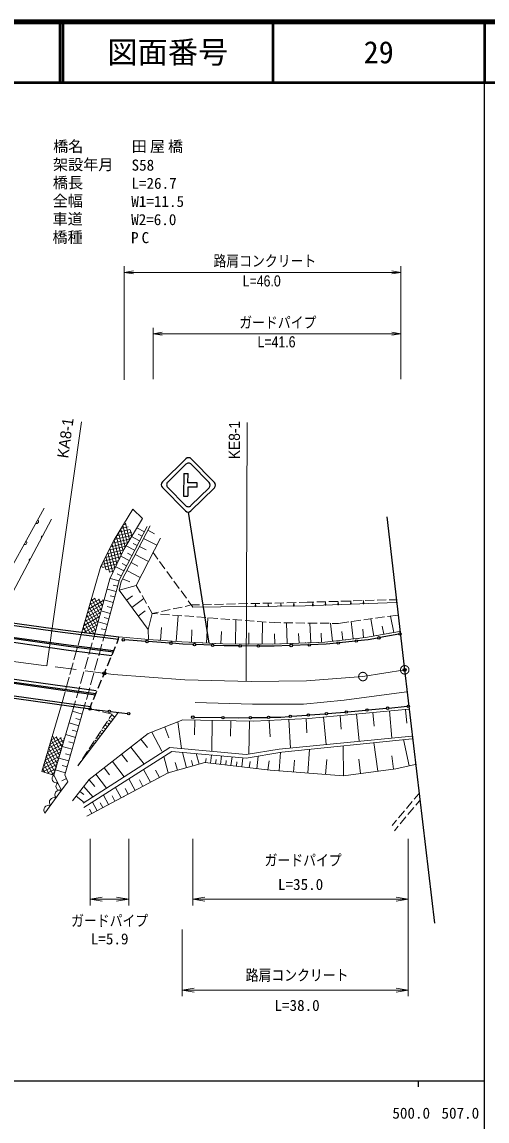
# Model space of a CAD drawing. Units: millimetres, scale not verified. Extents: x 40000 to 680000, y 20000 to 380000.
# Drawn here: x 502497 to 579418, y 198357 to 380000 of the extents above; entities that cross this region are included whole.
import ezdxf
from ezdxf.enums import TextEntityAlignment as Align

# ---------------------------------------------------------------- set-up
doc = ezdxf.new("R2010")
doc.units = ezdxf.units.MM
doc.header["$LTSCALE"] = 1000
doc.header["$PDMODE"] = 32
doc.header["$PDSIZE"] = 500
doc.linetypes.add('CHAIN', pattern=[18.5, 12, -1.5, 3.5, -1.5])
for name, color, linetype, lineweight in [('M-BGD', 7, 'Continuous', 25), ('M-BMK', 2, 'CHAIN', 13), ('M-BMK-OTRS', 5, 'Continuous', 25), ('M-STR-HTXT', 7, 'Continuous', 13), ('M-STR-STR1', 1, 'Continuous', 25), ('M-STR-STRC', 7, 'Continuous', 25), ('M-TTL', 2, 'Continuous', 140), ('M-TTL-BAND', 7, 'Continuous', 25), ('M-TTL-LINE', 7, 'Continuous', 50), ('M-WORK', 1, 'Continuous', 13)]:
    doc.layers.add(name, color=color, linetype=linetype, lineweight=lineweight)
doc.layers.add('M-OTRS', color=6, linetype='Continuous')
doc.layers.add('M-TTL-TXT', color=7, linetype='Continuous')
doc.styles.add('ＭＳ ゴシック', font='')
doc.styles.add('ＭＳ Ｐゴシック', font='')
doc.styles.get('ＭＳ ゴシック').set_extended_font_data('MS Gothic')
doc.styles.get('ＭＳ Ｐゴシック').set_extended_font_data('MS PGothic')

# ---------------------------------------------------------------- blocks, each defined once
blk = doc.blocks.new('open_arrow')
at = {"color": 0, "linetype": 'Continuous', "lineweight": -2}
blk.add_lwpolyline([(7.5, 1.25), (0, 0), (7.5, -1.25)], dxfattribs=at)

msp = doc.modelspace()

# ---------------------------------------------------------------- linework, layer by layer
at = {"layer": 'M-BGD'}
for p, q in [((510141, 276787), (491052, 279453)), ((510167, 276985), (491081, 279651)), ((517609, 275851), (510141, 276787)), ((517634, 276049), (510167, 276985)), ((514664, 268766), (488132, 272466)), ((514691, 268964), (488161, 272664))]:
    msp.add_line(p, q, dxfattribs=at)
at = {"layer": 'M-BMK'}
msp.add_line((558883, 271817), (565805, 272923), dxfattribs=at)
msp.add_lwpolyline([(459774, 279500), (494581, 275158), (517626, 272149), (529421, 271274), (540380, 270985), (549560, 271123), (558883, 271817)], dxfattribs=at)
for centre in [(558883, 271817), (565805, 272923)]:
    msp.add_circle(centre, 700, dxfattribs=at)
at = {"layer": 'M-BMK-OTRS'}
for p, q in [((565805, 272923), (562900, 298226)), ((570761, 231052), (565805, 272923))]:
    msp.add_line(p, q, dxfattribs=at)
at = {"layer": 'M-OTRS'}
for p in [(516122, 272345), (565805, 272923)]:
    msp.add_point(p, dxfattribs=at)
at = {"layer": 'M-STR-HTXT'}
for p, q in [((519424, 320844), (519424, 339619)), ((519424, 338619), (565167, 338619)), ((565167, 320950), (565167, 339619)), ((524193, 320967), (524193, 329462)), ((524193, 328462), (565167, 328462)), ((512336, 313937), (506592, 273589)), ((539585, 271006), (539763, 313814)), ((513755, 245000), (513755, 234000)), ((520161, 245000), (520161, 234000)), ((530761, 245000), (530761, 234000)), ((566400, 245000), (566400, 234000)), ((513755, 235000), (520161, 235000)), ((530761, 235000), (566400, 235000)), ((566400, 234000), (566400, 219000)), ((529000, 230000), (529000, 219000)), ((529000, 220000), (566400, 220000))]:
    msp.add_line(p, q, dxfattribs=at)
at = {"layer": 'M-STR-STR1'}
for p, q in [((492003, 281939), (509276, 279526)), ((491948, 281543), (509223, 279130)), ((509223, 279130), (518468, 277968)), ((509276, 279526), (518518, 278365)), ((518170, 277259), (518468, 277968)), ((518468, 277968), (518518, 278365)), ((517396, 275414), (517977, 276798)), ((516623, 273570), (517203, 274953)), ((515849, 271726), (516429, 273109)), ((515075, 269882), (515655, 271265)), ((487238, 270157), (513755, 266471)), ((487293, 270553), (513810, 266867)), ((514301, 268037), (514881, 269421)), ((513810, 266867), (514108, 267576)), ((513810, 266867), (513755, 266471))]:
    msp.add_line(p, q, dxfattribs=at)
at = {"layer": 'M-STR-STRC'}
for p, q in [((529616, 307808), (525722, 303972)), ((530507, 307801), (534342, 303908)), ((526613, 303966), (529609, 306917)), ((529258, 305390), (529230, 301610)), ((529258, 305390), (529963, 305384)), ((529952, 303847), (529963, 305384)), ((530500, 306910), (533451, 303914)), ((531489, 303836), (529952, 303847)), ((531484, 303130), (531489, 303836)), ((525716, 303081), (529551, 299188)), ((526606, 303075), (529558, 300079)), ((529230, 301610), (529935, 301604)), ((529947, 303142), (529935, 301604)), ((531484, 303130), (529947, 303142)), ((534336, 303017), (530442, 299181)), ((530449, 300072), (533445, 303024)), ((530000, 299000), (533410, 277338)), ((490860, 278960), (510200, 276186)), ((561325, 278174), (559779, 277886)), ((564810, 278824), (561719, 278247)), ((510200, 276186), (517366, 275296)), ((522997, 277621), (519454, 277869)), ((526938, 277345), (523396, 277593)), ((529108, 277194), (527337, 277317)), ((530833, 277117), (529108, 277194)), ((533830, 276984), (531232, 277099)), ((535954, 276889), (534229, 276966)), ((538393, 276877), (535954, 276889)), ((541393, 276861), (538793, 276874)), ((544233, 276847), (541793, 276859)), ((546819, 276938), (544233, 276847)), ((549817, 277043), (547219, 276952)), ((552804, 277148), (550217, 277057)), ((554601, 277338), (552804, 277148)), ((557584, 277654), (554999, 277380)), ((559779, 277886), (557982, 277696)), ((514760, 269460), (488232, 273159)), ((513953, 266447), (516759, 266110)), ((517156, 266062), (519962, 265725)), ((545317, 265112), (546678, 265214)), ((547077, 265244), (549669, 265439)), ((550068, 265469), (552661, 265663)), ((553060, 265693), (554420, 265795)), ((554420, 265795), (555933, 265936)), ((556331, 265974), (559355, 266256)), ((559754, 266293), (562778, 266576)), ((563176, 266613), (566201, 266896)), ((530961, 265102), (535547, 265033)), ((535947, 265026), (538240, 264992)), ((538240, 264992), (540079, 265023)), ((540479, 265030), (543079, 265074)), ((543479, 265081), (545317, 265112))]:
    msp.add_line(p, q, dxfattribs=at)
for centre in [(519255, 277883), (561522, 278211), (565007, 278861), (523196, 277607), (527138, 277331), (531032, 277108), (534029, 276975), (538593, 276876), (541593, 276860), (547019, 276945), (550017, 277050), (554800, 277359), (557783, 277675), (566400, 266914), (513755, 266471), (516958, 266086), (520161, 265701), (530761, 265105), (535747, 265030), (540279, 265026), (543279, 265077), (546877, 265229), (549869, 265454), (552861, 265678), (556132, 265955), (559554, 266275), (562977, 266594)]:
    msp.add_circle(centre, 200, dxfattribs=at)
for centre, start, end in [((530051, 306468), 44.57203, 134.57219), ((530058, 307359), 44.57219, 134.57219), ((526164, 303523), 134.57219, 224.57219), ((527055, 303517), 134.57219, 224.57223), ((533002, 303472), 314.57229, 44.57203), ((533893, 303466), 314.57219, 44.57219), ((530007, 300521), 224.57223, 314.57229), ((530000, 299630), 224.57219, 314.57219)]:
    msp.add_arc(centre, 630, start, end, dxfattribs=at)
at = {"layer": 'M-TTL'}
msp.add_line((680000, 380000), (40000, 380000), dxfattribs=at)
at = {"layer": 'M-TTL-BAND'}
for p, q in [((579000, 20000), (579000, 370000)), ((40000, 205000), (579000, 205000)), ((568000, 205000), (568000, 204000))]:
    msp.add_line(p, q, dxfattribs=at)
at = {"layer": 'M-TTL-LINE'}
for p, q in [((508747, 380000), (508747, 370000)), ((509247, 380000), (509247, 370000)), ((543997, 380000), (543997, 370000)), ((579000, 380000), (579000, 370000)), ((40000, 370000), (680000, 370000))]:
    msp.add_line(p, q, dxfattribs=at)
at = {"layer": 'M-WORK'}
for p, q in [((522421, 297933), (520859, 299463)), ((498452, 281038), (507358, 297840)), ((518532, 295669), (520359, 296124)), ((518607, 287843), (523201, 296643)), ((518838, 296168), (519576, 293202)), ((518905, 296277), (520051, 296562)), ((519205, 296766), (519941, 293808)), ((519278, 296885), (519743, 297001)), ((519617, 297180), (520305, 294414)), ((522738, 295756), (521501, 296402)), ((517480, 293861), (520411, 294591)), ((517740, 294372), (518547, 291128)), ((517786, 294453), (520776, 295197)), ((518105, 294973), (518884, 291842)), ((518159, 295061), (520668, 295685)), ((518472, 295571), (519222, 292556)), ((520415, 296045), (520670, 295020)), ((521963, 294272), (520636, 294964)), ((522351, 295014), (521732, 295337)), ((522431, 295168), (522365, 295041)), ((522608, 294659), (524820, 293511)), ((523297, 295987), (524403, 295413)), ((516581, 292092), (519325, 292775)), ((516881, 292682), (519682, 293379)), ((517048, 293011), (517872, 289699)), ((517180, 293272), (520047, 293985)), ((517394, 293691), (518209, 290413)), ((521132, 292679), (519708, 293422)), ((521548, 293475), (520884, 293822)), ((521442, 293273), (521370, 293134)), ((521914, 293321), (523020, 292748)), ((515681, 290322), (518497, 291023)), ((515981, 290912), (518773, 291607)), ((516010, 290969), (516380, 289483)), ((516281, 291502), (519049, 292191)), ((516356, 291650), (517000, 289061)), ((516702, 292330), (517534, 288984)), ((520240, 290971), (518822, 291711)), ((520686, 291825), (519974, 292196)), ((520445, 291363), (520370, 291220)), ((520531, 290656), (521645, 290078)), ((521225, 291994), (523437, 290846)), ((524974, 291215), (524187, 292293)), ((526154, 289600), (525269, 290811)), ((515664, 290288), (515760, 289904)), ((515843, 289847), (518222, 290439)), ((516398, 289470), (517946, 289855)), ((516953, 289093), (517670, 289272)), ((519352, 289269), (518002, 289974)), ((519796, 290120), (519087, 290490)), ((519443, 289443), (519372, 289308)), ((519836, 289318), (522066, 288161)), ((527333, 287984), (526448, 289196)), ((518607, 287843), (516140, 278655)), ((518551, 287631), (517082, 288026)), ((518929, 288459), (518254, 288811)), ((518573, 287715), (518534, 287568)), ((519142, 287980), (520356, 287479)), ((528512, 286369), (527628, 287580)), ((518077, 285868), (516581, 286270)), ((518314, 286750), (517579, 286947)), ((517953, 285405), (517913, 285255)), ((521411, 286857), (522114, 285627)), ((522362, 285193), (523106, 283890)), ((529691, 284754), (528807, 285965)), ((513291, 282288), (515887, 283760)), ((513490, 282976), (516038, 284420)), ((513690, 283664), (515318, 284587)), ((513789, 284005), (515245, 281436)), ((513890, 284352), (514599, 284754)), ((513984, 284676), (515433, 282118)), ((514501, 284776), (515622, 282800)), ((515163, 284623), (515810, 283481)), ((515824, 284470), (515999, 284163)), ((517595, 284073), (516086, 284479)), ((517352, 283168), (516597, 283371)), ((517836, 284971), (517088, 285172)), ((519766, 284452), (519706, 284532)), ((519775, 284439), (520767, 285171)), ((520652, 283248), (522637, 284711)), ((523354, 283456), (524057, 282226)), ((529477, 283419), (530501, 283644)), ((530774, 283271), (529986, 284350)), ((530501, 283644), (531835, 283676)), ((532335, 283687), (533834, 283723)), ((534334, 283735), (535834, 283770)), ((536334, 283782), (537833, 283817)), ((538333, 283829), (539833, 283864)), ((540333, 283876), (541832, 283912)), ((541094, 283386), (541138, 283895)), ((541194, 283387), (541094, 283386)), ((541144, 283387), (541138, 283895)), ((541194, 283387), (541138, 283895)), ((542332, 283923), (543832, 283959)), ((543194, 283410), (543238, 283945)), ((543294, 283411), (543194, 283410)), ((543244, 283410), (543238, 283945)), ((543294, 283411), (543238, 283945)), ((544331, 283971), (545831, 284006)), ((545294, 283433), (545337, 283994)), ((545394, 283434), (545294, 283433)), ((545344, 283434), (545337, 283994)), ((545394, 283434), (545337, 283994)), ((546331, 284018), (547830, 284053)), ((547393, 283457), (547437, 284044)), ((547493, 283458), (547393, 283457)), ((547443, 283457), (547437, 284044)), ((547493, 283458), (547437, 284044)), ((548330, 284065), (549664, 284097)), ((549664, 284097), (550763, 284128)), ((550562, 283526), (550590, 284123)), ((550662, 283530), (550562, 283526)), ((550612, 283528), (550590, 284123)), ((550662, 283530), (550590, 284123)), ((551263, 284143), (552762, 284186)), ((552661, 283606), (552689, 284184)), ((552761, 283610), (552661, 283606)), ((552711, 283608), (552689, 284184)), ((552761, 283610), (552689, 284184)), ((553262, 284200), (554761, 284244)), ((554759, 283686), (554788, 284245)), ((554859, 283690), (554759, 283686)), ((554809, 283688), (554788, 284245)), ((554859, 283690), (554788, 284245)), ((555261, 284258), (556761, 284301)), ((556858, 283767), (556887, 284305)), ((556958, 283771), (556858, 283767)), ((556908, 283769), (556887, 284305)), ((556958, 283771), (556887, 284305)), ((557260, 284316), (558760, 284359)), ((558956, 283847), (558986, 284366)), ((559056, 283851), (558956, 283847)), ((559006, 283849), (558986, 284366)), ((559056, 283851), (558986, 284366)), ((559259, 284374), (560759, 284417)), ((561259, 284431), (562758, 284475)), ((563258, 284489), (564357, 284521)), ((512692, 280225), (515322, 281716)), ((512892, 280913), (515510, 282397)), ((513091, 281601), (515699, 283079)), ((513205, 281993), (514680, 279392)), ((513400, 282664), (514868, 280073)), ((513594, 283335), (515056, 280755)), ((517109, 282262), (515586, 282671)), ((516863, 281349), (516102, 281553)), ((517394, 283324), (517353, 283173)), ((521011, 282761), (520952, 282842)), ((521704, 281821), (522893, 282697)), ((523348, 279589), (524057, 282226)), ((524057, 282226), (525082, 282452)), ((524927, 282162), (524057, 282226)), ((526921, 282013), (525426, 282124)), ((525570, 282559), (527035, 282882)), ((528916, 281865), (527420, 281976)), ((527523, 282989), (528988, 283311)), ((527998, 277607), (528305, 281910)), ((530910, 281716), (529415, 281827)), ((532905, 281567), (531409, 281679)), ((562479, 281677), (560994, 281466)), ((564648, 281984), (562974, 281747)), ((563975, 279105), (563476, 281818)), ((512492, 279537), (515134, 281034)), ((512621, 279981), (513155, 279039)), ((512723, 279093), (514945, 280352)), ((512816, 280652), (513774, 278961)), ((513010, 281323), (514393, 278883)), ((516618, 280435), (515082, 280848)), ((516835, 281242), (516794, 281089)), ((522257, 281070), (522197, 281151)), ((525417, 277791), (525570, 279943)), ((533024, 277355), (533214, 281544)), ((534899, 281419), (533403, 281530)), ((536894, 281270), (535398, 281382)), ((538888, 281122), (537392, 281233)), ((537806, 277212), (537845, 281200)), ((540883, 280973), (539387, 281085)), ((542877, 280825), (541381, 280936)), ((542246, 277169), (542282, 280869)), ((544246, 280723), (543376, 280788)), ((545306, 280710), (544246, 280723)), ((547305, 280687), (545806, 280704)), ((546382, 277253), (546239, 280699)), ((549305, 280663), (547805, 280681)), ((551305, 280640), (549805, 280657)), ((550268, 277415), (550134, 280653)), ((553305, 280616), (551805, 280634)), ((553839, 277648), (553513, 280613)), ((554865, 280598), (553805, 280610)), ((556539, 280835), (554865, 280598)), ((557281, 278027), (556966, 280895)), ((558519, 281115), (557034, 280905)), ((560499, 281396), (559014, 281186)), ((560719, 278506), (560196, 281353)), ((562347, 278806), (562097, 280162)), ((511774, 276985), (512376, 279137)), ((512427, 279311), (512537, 279117)), ((513553, 278989), (514757, 279671)), ((514252, 277884), (514531, 278854)), ((514383, 278885), (514568, 278989)), ((516371, 279514), (515603, 279720)), ((515864, 277672), (516140, 278655)), ((516275, 279158), (516234, 279004)), ((530511, 277469), (530606, 279564)), ((535414, 277246), (535505, 279238)), ((540026, 277191), (540044, 279041)), ((544315, 277167), (544243, 278890)), ((548325, 277334), (548258, 278953)), ((552057, 277489), (551995, 278979)), ((555560, 277837), (555402, 279272)), ((558155, 278123), (558055, 278112)), ((559008, 278216), (558849, 279655)), ((561243, 278603), (561145, 278585)), ((563308, 278982), (563210, 278964)), ((511101, 274577), (511640, 276504)), ((513563, 275481), (514114, 277403)), ((515187, 275265), (515728, 277190)), ((525239, 277804), (525140, 277811)), ((527334, 277655), (527234, 277662)), ((530325, 277478), (530225, 277482)), ((532422, 277382), (532323, 277387)), ((534520, 277287), (534420, 277292)), ((537840, 277212), (537740, 277213)), ((539940, 277192), (539840, 277193)), ((542040, 277171), (541940, 277172)), ((545232, 277206), (545132, 277201)), ((547330, 277293), (547231, 277289)), ((549429, 277380), (549329, 277376)), ((551527, 277467), (551427, 277463)), ((553980, 277664), (553881, 277653)), ((556067, 277893), (555968, 277882)), ((512873, 273078), (513425, 275000)), ((514511, 272858), (515052, 274783)), ((510427, 272170), (510966, 274096)), ((512183, 270675), (512735, 272597)), ((509754, 269762), (510293, 271688)), ((513835, 270451), (514376, 272377)), ((509018, 267129), (509619, 269281)), ((511493, 268272), (512045, 270194)), ((513159, 268044), (513700, 269970)), ((511077, 266822), (511355, 267792)), ((512747, 266579), (513023, 267563)), ((511083, 266842), (507781, 255527)), ((512469, 265618), (510861, 266083)), ((518449, 265906), (511742, 257047)), ((512353, 265217), (512326, 265121)), ((515348, 266105), (513755, 266471)), ((517429, 265627), (515836, 265993)), ((516934, 264879), (517429, 265627)), ((517846, 265109), (517340, 265492)), ((555107, 265383), (555316, 263101)), ((557845, 265633), (558258, 261116)), ((560555, 265881), (560762, 263623)), ((563265, 266129), (563674, 261659)), ((565947, 266374), (566152, 264139)), ((511912, 263689), (510298, 264155)), ((512191, 264654), (511387, 264886)), ((515829, 263212), (516658, 264463)), ((516639, 263514), (516233, 263822)), ((516940, 263913), (516712, 264086)), ((517242, 264312), (516786, 264657)), ((516968, 263950), (516935, 263906)), ((517544, 264710), (517291, 264902)), ((517860, 265128), (517822, 265077)), ((526107, 263470), (526803, 261683)), ((528253, 264306), (528908, 259906)), ((531085, 264613), (531045, 262199)), ((533982, 264564), (533896, 259450)), ((537051, 264512), (537008, 261955)), ((540120, 264461), (540027, 259005)), ((543390, 264578), (543527, 261853)), ((546660, 264742), (546900, 259979)), ((549518, 264887), (549638, 262505)), ((552369, 265132), (552786, 260568)), ((509036, 261704), (507093, 260640)), ((508271, 261855), (507295, 261320)), ((507507, 262007), (507497, 262001)), ((508926, 259450), (507526, 262003)), ((509124, 260129), (508165, 261876)), ((509322, 260807), (508805, 261750)), ((509520, 261486), (509444, 261624)), ((511353, 261752), (509734, 262220)), ((511633, 262720), (510826, 262953)), ((511771, 263200), (511743, 263104)), ((514724, 261545), (515553, 262796)), ((515130, 261521), (514977, 261637)), ((515431, 261920), (515126, 262151)), ((515733, 262318), (515555, 262453)), ((516035, 262717), (515679, 262986)), ((515724, 262307), (515699, 262274)), ((516337, 263116), (516134, 263269)), ((523962, 262635), (525655, 259478)), ((509093, 260025), (506488, 258597)), ((509292, 260704), (506690, 259278)), ((509490, 261383), (506892, 259959)), ((508331, 257413), (506907, 260011)), ((508529, 258092), (507107, 260686)), ((508727, 258771), (507307, 261361)), ((510792, 259809), (509167, 260278)), ((511072, 260781), (510263, 261014)), ((511188, 261182), (511161, 261086)), ((513619, 259878), (514448, 261129)), ((513923, 259927), (513820, 260004)), ((514224, 260325), (514019, 260481)), ((514526, 260724), (514398, 260821)), ((514488, 260674), (514471, 260651)), ((514828, 261123), (514572, 261316)), ((520491, 260166), (522685, 257351)), ((522180, 261482), (523277, 260075)), ((549767, 255856), (550064, 259802)), ((555676, 255415), (555647, 260373)), ((561331, 256177), (560697, 260890)), ((566563, 257069), (565616, 261393)), ((508499, 257989), (505882, 256554)), ((508697, 258668), (506084, 257235)), ((508895, 259347), (506286, 257916)), ((507630, 255572), (506307, 257986)), ((507935, 256056), (506507, 258661)), ((508133, 256735), (506707, 259336)), ((510229, 257860), (508599, 258330)), ((510510, 258834), (509698, 259069)), ((510606, 259165), (510578, 259069)), ((512514, 258211), (513343, 259461)), ((512715, 258332), (512663, 258372)), ((513017, 258731), (512912, 258811)), ((513319, 259129), (513241, 259188)), ((513260, 259052), (513251, 259039)), ((513621, 259528), (513465, 259646)), ((518971, 258981), (519958, 257714)), ((526701, 255904), (525949, 258582)), ((529736, 256757), (529026, 259286)), ((531818, 257341), (531331, 259076)), ((532869, 257601), (532949, 258272)), ((533674, 257505), (533835, 258847)), ((534508, 257405), (534591, 258100)), ((535341, 257306), (535507, 258695)), ((537065, 257100), (537237, 258537)), ((538849, 256886), (539027, 258373)), ((541340, 256589), (541588, 258664)), ((545032, 256212), (545264, 259297)), ((547400, 256034), (547548, 258007)), ((552722, 255634), (552907, 258095)), ((558503, 255796), (558186, 258152)), ((563963, 256531), (563668, 258724)), ((506265, 255982), (505906, 256636)), ((508301, 257310), (506015, 256057)), ((506947, 255777), (506107, 257311)), ((508103, 256631), (506687, 255855)), ((509664, 255904), (508028, 256376)), ((509947, 256882), (509131, 257117)), ((510023, 257147), (509995, 257051)), ((511742, 257047), (512238, 257794)), ((516083, 256730), (516971, 255590)), ((517451, 257797), (519425, 255263)), ((523751, 254343), (522623, 256465)), ((525225, 255127), (524572, 256355)), ((528219, 256331), (527863, 257595)), ((530777, 257049), (530534, 257916)), ((536203, 257203), (536289, 257921)), ((537957, 256993), (538046, 257736)), ((540095, 256738), (540219, 257775)), ((543183, 256369), (543366, 257904)), ((507905, 255953), (507359, 255654)), ((507781, 255527), (509044, 253021)), ((509844, 254954), (509067, 254607)), ((509818, 255011), (509859, 254920)), ((513591, 254772), (514558, 253655)), ((514715, 255664), (516492, 253384)), ((521205, 252990), (520184, 254912)), ((522478, 253667), (521914, 254728)), ((526768, 255923), (526671, 255896)), ((509044, 253021), (506304, 249250)), ((512078, 252846), (512742, 252325)), ((512704, 253643), (514240, 251943)), ((518899, 251765), (517974, 253505)), ((520052, 252377), (519541, 253338)), ((511453, 252050), (512780, 251008)), ((514920, 249649), (514161, 251077)), ((515865, 250152), (515446, 250940)), ((516811, 250655), (515973, 252231)), ((517855, 251210), (517393, 252080)), ((519358, 252009), (519270, 251962)), ((567039, 251160), (566073, 250013)), ((568114, 252436), (567361, 251542)), ((567614, 250546), (568248, 251303)), ((514063, 249194), (513684, 249908)), ((565751, 249630), (564785, 248483)), ((566329, 249012), (567293, 250162)), ((564463, 248100), (563710, 247206)), ((564090, 246338), (564724, 247096)), ((565045, 247479), (566008, 248629))]:
    msp.add_line(p, q, dxfattribs=at)
for points in [[(496316, 281337), (497884, 284757), (506167, 299640)], [(512376, 279137), (515543, 290051), (517757, 294406), (520859, 299463)], [(522421, 297933), (519346, 292820), (517046, 287951), (514531, 278854)], [(523446, 277932), (523348, 279589), (518556, 286094), (518916, 287546), (523688, 296740)], [(518556, 286094), (521411, 286857), (525409, 294686)], [(564410, 284056), (549314, 283478), (530774, 283271)], [(564958, 279286), (559339, 278253), (552597, 277512), (543962, 277153), (535717, 277233), (528928, 277541), (523446, 277932), (518518, 278365)], [(531166, 267508), (540652, 267226), (549082, 267273), (555805, 267904), (566115, 269317)], [(507781, 255527), (505758, 256134), (509018, 267129)], [(509044, 253021), (510075, 254438), (509568, 255570), (512756, 266609)], [(510835, 251263), (513623, 254813), (523358, 262400), (529128, 264646), (540833, 264449), (549892, 264905), (566458, 266421)], [(566983, 261990), (545044, 259793), (539562, 258932), (526954, 260084), (512593, 250888)], [(512735, 250169), (527302, 259444), (539594, 258321), (545473, 259333), (567036, 261538)], [(567540, 257283), (564338, 256581), (555657, 255413), (543571, 256322), (532731, 257618), (526672, 255896), (513201, 248736)]]:
    msp.add_lwpolyline(points, dxfattribs=at)
for centre, radius, start, end in [((504896, 297468), 354, 249.69984, 52.10502), ((505850, 294862), 162, 84.69325, 219.45352), ((502950, 293973), 354, 249.69984, 52.10502), ((503851, 291090), 162, 84.69325, 219.45352), ((508195, 254950), 710, 125.69025, 287.81634), ((508752, 252273), 803, 68.64068, 219.3582), ((508827, 253697), 710, 125.69025, 287.81634), ((507839, 251016), 803, 68.64068, 219.3582), ((506925, 249759), 803, 68.64068, 219.3582)]:
    msp.add_arc(centre, radius, start, end, dxfattribs=at)

# ---------------------------------------------------------------- block references
at = {"layer": 'M-STR-HTXT'}
for p, xscale, yscale in [((519424, 338619), 200, 200), ((524193, 328462), 200, 200), ((513755, 235000), 267, 267), ((530761, 235000), 267, 267), ((529000, 220000), 267, 267)]:
    msp.add_blockref('open_arrow', p, dxfattribs=dict(at, xscale=xscale, yscale=yscale))
at = {"layer": 'M-STR-HTXT', "rotation": 180}
for p, xscale, yscale in [((565167, 338619), 200, 200), ((565167, 328462), 200, 200), ((520161, 235000), 267, 267), ((566400, 235000), 267, 267), ((566400, 220000), 267, 267)]:
    msp.add_blockref('open_arrow', p, dxfattribs=dict(at, xscale=xscale, yscale=yscale))

# ---------------------------------------------------------------- texts
at = {"layer": 'M-STR-HTXT', "style": 'ＭＳ ゴシック'}
for s, p in [('橋名', (507646, 359438)), ('架設年月', (507623, 356438)), ('S58', (520623, 356340)), ('橋長', (507601, 353438)), ('L=26.7', (520601, 353341)), ('全幅', (507578, 350438)), ('W1=11.5', (520578, 350341)), ('車道', (507556, 347438)), ('W2=6.0', (520556, 347341)), ('橋種', (507534, 344438))]:
    msp.add_text(s, height=1833, dxfattribs=at).set_placement(p, align=Align.MIDDLE_LEFT)
at = {"layer": 'M-STR-HTXT', "style": 'ＭＳ Ｐゴシック', "width": 0.85}
for s, p in [('路肩コンクリート', (542667, 339043)), ('L=46.0', (542154, 335734)), ('ガードパイプ', (544816, 328870)), ('L=41.6', (544597, 325671)), ('ガードパイプ', (549000, 240000)), ('ガードパイプ', (517000, 230000)), ('路肩コンクリート', (548000, 221000))]:
    msp.add_text(s, height=1833, dxfattribs=at).set_placement(p, align=Align.BOTTOM_CENTER)
at = {"layer": 'M-STR-HTXT', "style": 'ＭＳ Ｐゴシック'}
msp.add_text('KA8-1', height=1833, rotation=81.897, dxfattribs=at).set_placement((511131, 311041), align=Align.BOTTOM_CENTER)
at = {"layer": 'M-STR-HTXT', "style": 'ＭＳ Ｐゴシック', "width": 0.95}
msp.add_text('KE8-1', height=1833, rotation=89.761, dxfattribs=at).set_placement((539096, 310901), align=Align.BOTTOM_CENTER)
at = {"layer": 'M-STR-HTXT', "style": 'ＭＳ ゴシック'}
for s, p in [('L=35.0', (548580, 236000)), ('L=5.9', (517000, 227000)), ('L=38.0', (548000, 216000))]:
    msp.add_text(s, height=1833, dxfattribs=at).set_placement(p, align=Align.BOTTOM_CENTER)
at = {"layer": 'M-STR-HTXT', "char_height": 1833, "attachment_point": 4, "style": 'ＭＳ ゴシック'}
for s, insert in [('\\T1.2;田屋橋', (520645, 359340)), ('\\T1.4;PC', (520533, 344341))]:
    msp.add_mtext(s, dxfattribs=dict(at, insert=insert))
at = {"layer": 'M-TTL-BAND', "style": 'ＭＳ ゴシック'}
for s, p in [('500.0', (566878, 198195)), ('507.0', (575000, 198195))]:
    msp.add_text(s, height=1833, dxfattribs=at).set_placement(p, align=Align.BOTTOM_CENTER)
at = {"layer": 'M-TTL-TXT', "style": 'ＭＳ ゴシック'}
for s, p in [('図面番号', (526622, 375000)), ('29', (561497, 375000))]:
    msp.add_text(s, height=3666, dxfattribs=at).set_placement(p, align=Align.MIDDLE_CENTER)

doc.saveas('drawing.dxf')
